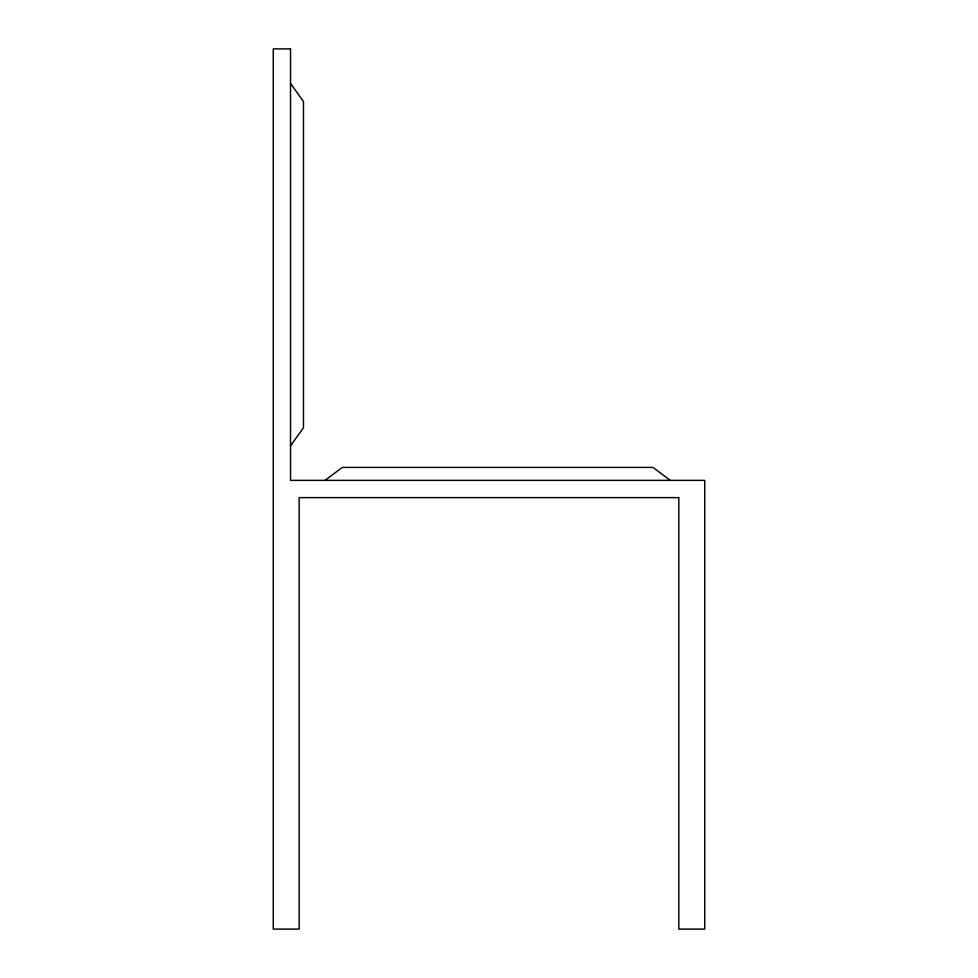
<?xml version="1.0" encoding="UTF-8"?>
<svg xmlns="http://www.w3.org/2000/svg" width="978" height="978" viewBox="0 0 978 978"><rect width="100%" height="100%" fill="white"/><g stroke="black" fill="none" stroke-linecap="round" stroke-linejoin="round"><path stroke-width="1.47" d="M290.527 445.858L303.473 427.728L303.473 101.541L290.527 83.423M325.038 480.369L342.3 467.423L652.962 467.423L670.223 480.369M290.527 48.9L273.265 48.9L273.265 929.1L299.158 929.1L299.158 497.631L678.842 497.631L678.842 929.1L704.735 929.1L704.735 480.369L290.527 480.369L290.527 48.9"/></g></svg>
